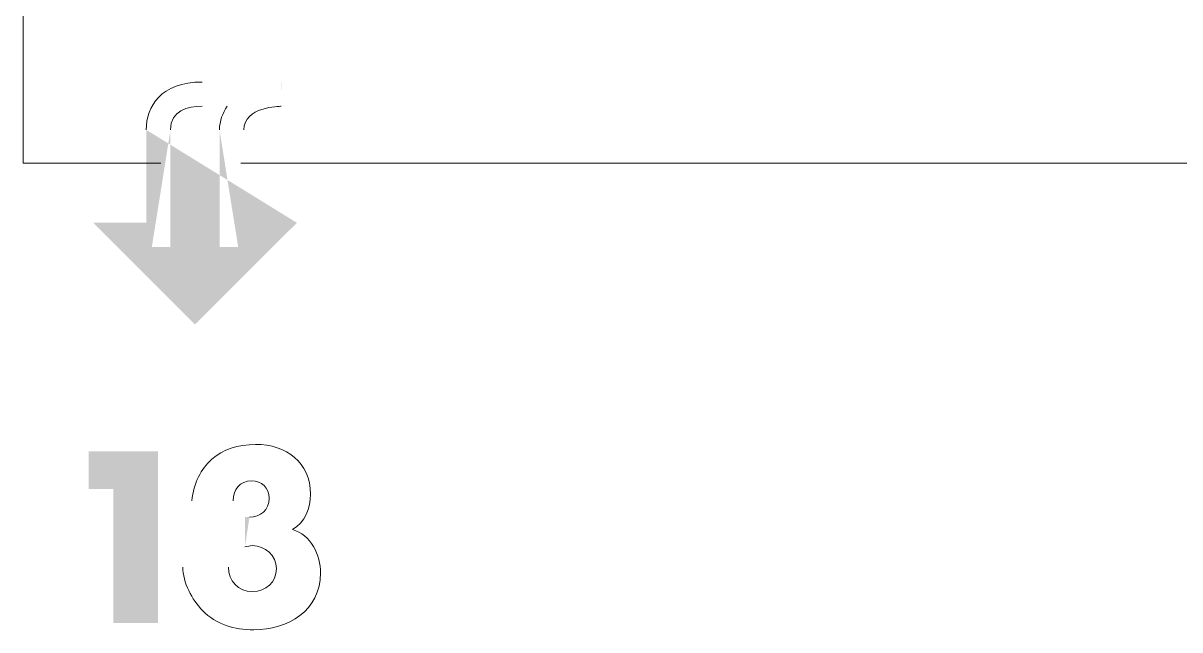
# Model space of a CAD drawing. Header units: metres. Extents: x -11.5 to 7.4, y -3.8 to 5.9.
# Drawn here: x 4.0194 to 4.2065, y 0.2483 to 0.3464 of the extents above; entities that cross this region are included whole.
import ezdxf

# ---------------------------------------------------------------- set-up
doc = ezdxf.new("R2010")
doc.units = ezdxf.units.M
doc.header["$MEASUREMENT"] = 0
doc.layers.add('PDF10_Geometry_Num_Penna__7_Num_Penna__7', color=7, linetype='Continuous', lineweight=18)

msp = doc.modelspace()

# ---------------------------------------------------------------- hatches: boundary and pattern name
at = {"layer": 'PDF10_Geometry_Num_Penna__7_Num_Penna__7', "linetype": 'Continuous', "lineweight": 18}
for points in [[(4.061106781115416, 0.3369019762406946), (4.061116609165488, 0.3329707562111279), (4.061121523190526, 0.3369019762406946)], [(4.039284824223362, 0.3141205561908329), (4.030708622236796, 0.3141205561908329), (4.047181662559572, 0.2976438302204407), (4.063660845628375, 0.3141205561908329), (4.05243969750383, 0.3210454102934088), (4.054168177851212, 0.3101881076713733), (4.051147280925527, 0.3101881076713733), (4.051147280925527, 0.3218429935707547), (4.043217273233848, 0.3267368014846355), (4.043217273233848, 0.3101881076713733), (4.040198832915548, 0.3101881076713733), (4.04286574710425, 0.3269537371517073), (4.039284824223362, 0.3291636153230826)], [(4.043217273233848, 0.3291636153230826), (4.04286574710425, 0.3269537371517073), (4.043217273233848, 0.3267368014846355)], [(4.051147280925527, 0.3291636153230826), (4.051147280925527, 0.3218429935707547), (4.05243969750383, 0.3210454102934088)], [(4.03395065025493, 0.271036718807208), (4.03395065025493, 0.2493646398879656), (4.041174267059256, 0.2493646398879656), (4.041174267059256, 0.2771534514719605), (4.029969061468737, 0.2771534514719605), (4.029969061468737, 0.271036718807208)], [(4.05598956114318, 0.2665037764118674), (4.055252457387637, 0.2665037764118674), (4.055252457387637, 0.2616745183067968)]]:
    msp.add_hatch(color=7, dxfattribs=at).paths.add_polyline_path(points)

# ---------------------------------------------------------------- linework, layer by layer
at = {"layer": 'PDF10_Geometry_Num_Penna__7_Num_Penna__7', "color": 7, "linetype": 'Continuous', "lineweight": 18, "flags": 128}
msp.add_lwpolyline([(4.041679183131805, 0.3237898832345811), (4.019383023032868, 0.3237898832345811), (4.019383023032868, 0.5231567930089867), (4.33105751801442, 0.5231567930089867), (4.33105751801442, 0.3237898832345811), (4.054576041841301, 0.3237898832345811)], dxfattribs=at)
at = {"layer": 'PDF10_Geometry_Num_Penna__7_Num_Penna__7', "color": 7, "linetype": 'Continuous', "lineweight": 18}
for points in [[(4.039284824432547, 0.3291636153137469), (4.039284824432547, 0.332904416873129), (4.041666898069215, 0.3368995192281758), (4.048352429131995, 0.3368995192281758)], [(4.048352429131993, 0.33296829919861), (4.046008439189366, 0.33296829919861), (4.04321727296837, 0.332308591337398), (4.04321727296837, 0.3291636153137469)], [(4.051147280871762, 0.3291636153137469), (4.051147280871762, 0.330605881662092), (4.051654653956829, 0.3318565010339976), (4.052401585762452, 0.33296829919861)], [(4.061116609165488, 0.3329707562111279), (4.060870907913642, 0.3329707562111279), (4.055079729407588, 0.3329068738856478), (4.055079729407588, 0.3291636153137452)], [(4.056983422706907, 0.2782593528065291), (4.054146801754321, 0.2782593528065291), (4.051677504173252, 0.2774497671816878), (4.049908455159947, 0.2758649941072697)], [(4.065866751467464, 0.270189295189585), (4.065866751467464, 0.2753858766661672), (4.061960101563082, 0.2782593528065291), (4.056983422706903, 0.2782593528065291)], [(4.049908455159947, 0.2758649941072706), (4.048139406146641, 0.2742814495391119), (4.046960040137769, 0.2720689097662223), (4.046665198635544, 0.2691573499318238)], [(4.053372842811001, 0.2691573499318229), (4.053335987623223, 0.2709644826391644), (4.05447726993806, 0.2723637512684407), (4.056320029326919, 0.2723637512684407)], [(4.056320029326915, 0.2723637512684389), (4.057942886095368, 0.2723637512684389), (4.059159107292025, 0.2712580956351243), (4.059159107292025, 0.2695627569973755)], [(4.059159107292018, 0.2695627569973729), (4.059159107292018, 0.2676438302204414), (4.057832320532036, 0.2665037764118665), (4.05598956114318, 0.2665037764118665)], [(4.062955191633067, 0.2644767410841213), (4.064980998454551, 0.2656192519052141), (4.065866751467464, 0.2679779839229521), (4.065866751467464, 0.2701892951895806)], [(4.067488379729662, 0.2574730269001977), (4.067488379729662, 0.2603121048653003), (4.065902378148982, 0.2637015536345402), (4.062955191633066, 0.2644767410841178)], [(4.055252457387637, 0.2616745183067968), (4.055656635946924, 0.2617863123763877), (4.056062043012476, 0.2618968779397211), (4.056505533772066, 0.2618968779397211)], [(4.056505533772063, 0.2618968779397184), (4.058531340593547, 0.2618968779397184), (4.060338473300883, 0.2602727926650044), (4.060338473300883, 0.2581732754679615)], [(4.045227846312242, 0.2583944065946264), (4.045154135936688, 0.255961964201334), (4.046738909011102, 0.2530884880609738), (4.048396163954816, 0.2513931494232216)], [(4.056468678584283, 0.2544521300087279), (4.054183656942099, 0.2544521300087279), (4.052598883867685, 0.2561818668217368), (4.052598883867685, 0.2583944065946264)], [(4.060338473300886, 0.2581732754679642), (4.060338473300886, 0.2559251090135568), (4.058679989850917, 0.2544521300087279), (4.05646867858429, 0.2544521300087279)], [(4.056688581204687, 0.2482592299559014), (4.062216859371265, 0.2482592299559014), (4.067488379729665, 0.2513931494232207), (4.067488379729665, 0.2574730269001995)], [(4.048396163954822, 0.2513931494232207), (4.050645558915491, 0.2491068992747767), (4.05352026356211, 0.2482592299559006), (4.056688581204682, 0.2482592299559006)]]:
    msp.add_open_spline(points, degree=3, dxfattribs=at)

doc.saveas('drawing.dxf')
